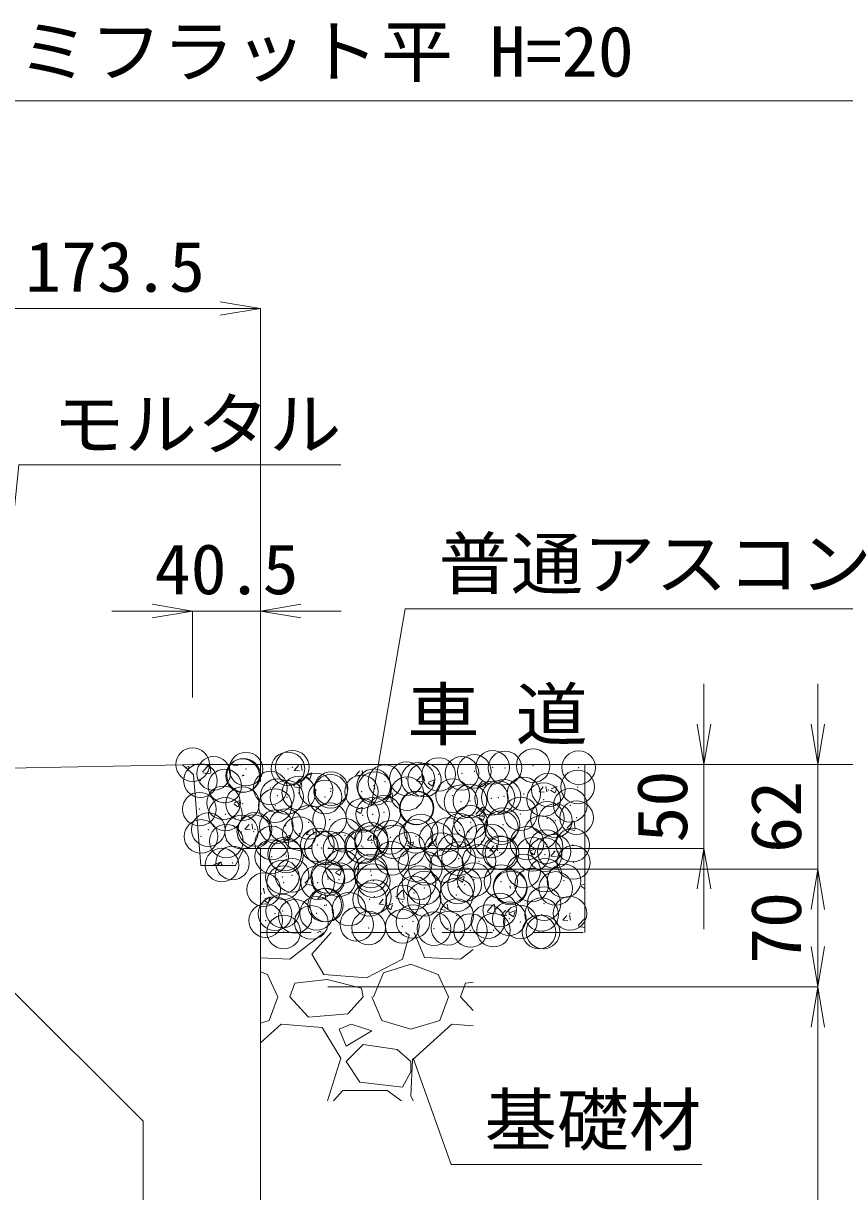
# Model space of a CAD drawing. Units: millimetres at full size. Extents: x 164402 to 209100, y 872507 to 885397.
# Drawn here: x 188690 to 189179, y 876260 to 876956 of the extents above; entities that cross this region are included whole.
import ezdxf
from ezdxf.enums import TextEntityAlignment as Align

# ---------------------------------------------------------------- set-up
doc = ezdxf.new("R2010")
doc.units = ezdxf.units.MM
doc.header["$LTSCALE"] = 40
doc.header["$PDMODE"] = 32
doc.header["$PDSIZE"] = 20
doc.linetypes.add('USER1', pattern=[1.35, 0.75, -0.6])
for name, color, linetype, lineweight in [('0_2', 7, 'Continuous', 13), ('ハッチング', 7, 'Continuous', 5), ('作業エリア', 11, 'Continuous', 13), ('寸法線', 7, 'Continuous', 13), ('本体', 2, 'Continuous', 13), ('補助線', 8, 'Continuous', 13)]:
    doc.layers.add(name, color=color, linetype=linetype, lineweight=lineweight)
doc.styles.add('ＭＳ 明朝', font='')
doc.styles.get('ＭＳ 明朝').set_extended_font_data('MS Mincho')

# ---------------------------------------------------------------- blocks, each defined once
blk = doc.blocks.new('open_arrow')
at = {"color": 0, "linetype": 'Continuous', "lineweight": -2}
blk.add_lwpolyline([(7.5, 1.25), (0, 0), (7.5, -1.25)], dxfattribs=at)

msp = doc.modelspace()

# ---------------------------------------------------------------- linework, layer by layer
at = {"layer": '0_2'}
for p, q in [((188784.53, 876514.39), (188790.53, 876514.5)), ((188790.53, 876514.5), (189024.03, 876514.5))]:
    msp.add_line(p, q, dxfattribs=at)
at = {"layer": '0_2', "linetype": 'USER1', "lineweight": 5}
for p, q in [((188831.03, 876464.5), (189024.03, 876464.5)), ((188831.03, 876414.5), (189024.03, 876414.5))]:
    msp.add_line(p, q, dxfattribs=at)
at = {"layer": 'ハッチング'}
for p, q in [((188786.33, 876512.76), (188788.52, 876513.6)), ((188787.8, 876511.44), (188788.3, 876512.93)), ((188796.42, 876510.28), (188800.37, 876514.41)), ((188801.37, 876509.63), (188800.8, 876514.46)), ((188814.64, 876514.23), (188814.87, 876514.5)), ((188814.64, 876514.22), (188817.67, 876513.95)), ((188819.27, 876514.24), (188819.22, 876514.5)), ((188851.07, 876511.04), (188853.52, 876513.96)), ((188855.71, 876511.06), (188855.12, 876514.24)), ((188796.74, 876509.61), (188801.25, 876508.91)), ((188850.63, 876501.87), (188854.59, 876506)), ((188851.07, 876511.03), (188854.11, 876510.76)), ((188855.58, 876501.22), (188855.02, 876506.05)), ((188857.67, 876507.52), (188860.2, 876505.82)), ((188857.96, 876508.17), (188861.52, 876509.53)), ((188860.27, 876505.79), (188861.3, 876508.86)), ((188887.51, 876507.85), (188889.96, 876510.77)), ((188887.51, 876507.84), (188890.55, 876507.57)), ((188892.14, 876507.87), (188891.56, 876511.05)), ((188923.95, 876504.67), (188926.4, 876507.58)), ((188928.58, 876504.68), (188927.99, 876507.86)), ((188930.97, 876504.1), (188934.53, 876505.46)), ((188850.95, 876501.2), (188855.47, 876500.5)), ((188923.95, 876504.65), (188926.98, 876504.39)), ((188930.68, 876503.45), (188933.2, 876501.75)), ((188933.28, 876501.72), (188934.31, 876504.79)), ((188960.38, 876501.48), (188962.83, 876504.4)), ((188960.38, 876501.46), (188963.42, 876501.2)), ((188965.02, 876501.49), (188964.43, 876504.68)), ((188996.82, 876498.29), (188999.27, 876501.21)), ((189001.45, 876498.3), (189000.87, 876501.49)), ((189003.68, 876499.38), (189006.21, 876497.68)), ((189003.98, 876500.03), (189007.53, 876501.4)), ((189006.29, 876497.65), (189007.32, 876500.72)), ((188815.28, 876491.78), (188818.84, 876493.15)), ((188817.59, 876489.41), (188818.62, 876492.48)), ((188904.85, 876493.47), (188908.81, 876497.59)), ((188905.17, 876492.79), (188909.68, 876492.09)), ((188909.8, 876492.81), (188909.24, 876497.64)), ((188996.82, 876498.28), (188999.86, 876498.01)), ((188814.99, 876491.14), (188817.52, 876489.43)), ((188887.99, 876487.07), (188890.52, 876485.36)), ((188888.29, 876487.71), (188891.84, 876489.08)), ((188890.6, 876485.34), (188891.63, 876488.41)), ((188959.07, 876485.06), (188963.02, 876489.18)), ((188959.38, 876484.39), (188963.9, 876483.68)), ((188961.29, 876483.65), (188964.85, 876485.01)), ((188964.01, 876484.41), (188963.45, 876489.23)), ((188821.69, 876476.02), (188824.13, 876478.94)), ((188826.32, 876476.03), (188825.73, 876479.22)), ((188961, 876483), (188963.53, 876481.29)), ((188963.6, 876481.27), (188964.63, 876484.34)), ((189013.28, 876476.65), (189017.24, 876480.77)), ((189018.23, 876476), (189017.67, 876480.82)), ((188821.68, 876476), (188824.72, 876475.74)), ((188845.31, 876470.68), (188847.84, 876468.98)), ((188845.6, 876471.33), (188849.16, 876472.69)), ((188847.91, 876468.95), (188848.94, 876472.02)), ((188858.12, 876472.83), (188860.57, 876475.75)), ((188858.12, 876472.82), (188861.16, 876472.55)), ((188862.75, 876472.84), (188862.17, 876476.03)), ((188894.56, 876469.64), (188897.01, 876472.56)), ((188899.19, 876469.66), (188898.6, 876472.84)), ((189013.6, 876475.98), (189018.12, 876475.28)), ((188894.56, 876469.63), (188897.59, 876469.36)), ((188918.32, 876466.61), (188920.84, 876464.91)), ((188918.61, 876467.26), (188922.17, 876468.63)), ((188920.92, 876464.89), (188921.95, 876467.95)), ((188931, 876466.45), (188933.45, 876469.37)), ((188931, 876466.44), (188934.03, 876466.17)), ((188935.63, 876466.47), (188935.04, 876469.65)), ((188967.43, 876463.27), (188968.47, 876464.5)), ((188968.47, 876464.5), (188969.88, 876466.19)), ((188971.84, 876464.5), (188971.48, 876466.47)), ((188972.07, 876463.28), (188971.84, 876464.5)), ((188991.62, 876463.19), (188995.03, 876464.5)), ((188993.92, 876460.82), (188994.95, 876463.89)), ((188995.03, 876464.5), (188995.17, 876464.56)), ((188967.43, 876463.25), (188970.47, 876462.99)), ((188991.32, 876462.55), (188993.85, 876460.84)), ((189003.87, 876460.08), (189006.32, 876463)), ((189003.87, 876460.06), (189006.91, 876459.8)), ((189008.5, 876460.09), (189007.91, 876463.28)), ((188802.92, 876454.94), (188806.48, 876456.31)), ((188805.18, 876454.5), (188807.11, 876456.51)), ((188805.88, 876454.5), (188806.26, 876455.64)), ((188807.78, 876454.5), (188807.54, 876456.56)), ((188875.63, 876450.23), (188878.16, 876448.53)), ((188875.93, 876450.88), (188879.48, 876452.24)), ((188878.24, 876448.5), (188879.27, 876451.57)), ((188857.37, 876443.98), (188861.33, 876448.1)), ((188857.69, 876443.31), (188862.2, 876442.61)), ((188862.32, 876443.33), (188861.75, 876448.15)), ((188948.64, 876446.16), (188951.17, 876444.46)), ((188948.93, 876446.81), (188952.49, 876448.17)), ((188951.24, 876444.43), (188952.27, 876447.5)), ((189021.94, 876442.74), (189024.03, 876443.54)), ((188831.03, 876440.54), (188831.18, 876440.73)), ((188831.03, 876437.59), (188831.77, 876437.53)), ((188833.37, 876437.82), (188832.78, 876441.01)), ((188833.24, 876434.49), (188836.8, 876435.86)), ((188865.17, 876434.62), (188867.62, 876437.54)), ((188869.8, 876434.63), (188869.22, 876437.82)), ((188911.58, 876435.57), (188915.54, 876439.7)), ((188916.53, 876434.92), (188915.97, 876439.75)), ((189021.65, 876442.09), (189024.03, 876440.49)), ((188832.95, 876433.85), (188835.48, 876432.14)), ((188835.55, 876432.12), (188836.58, 876435.19)), ((188865.17, 876434.6), (188868.21, 876434.34)), ((188901.61, 876431.43), (188904.06, 876434.35)), ((188901.61, 876431.42), (188904.64, 876431.15)), ((188906.24, 876431.45), (188905.65, 876434.63)), ((188905.96, 876429.78), (188908.48, 876428.07)), ((188906.25, 876430.42), (188909.81, 876431.79)), ((188908.56, 876428.05), (188909.59, 876431.12)), ((188911.9, 876434.9), (188916.42, 876434.2)), ((188938.05, 876428.24), (188940.49, 876431.16)), ((188942.68, 876428.26), (188942.09, 876431.44)), ((188965.8, 876427.16), (188969.76, 876431.29)), ((188970.75, 876426.51), (188970.19, 876431.34)), ((188938.04, 876428.23), (188941.08, 876427.96)), ((188966.12, 876426.49), (188970.64, 876425.79)), ((188974.48, 876425.06), (188976.93, 876427.97)), ((188974.48, 876425.04), (188977.52, 876424.78)), ((188979.11, 876425.07), (188978.53, 876428.25)), ((188978.96, 876425.71), (188981.49, 876424)), ((188979.26, 876426.35), (188982.81, 876427.72)), ((188981.56, 876423.98), (188982.59, 876427.05)), ((189010.92, 876421.87), (189013.37, 876424.79)), ((189010.92, 876421.85), (189013.95, 876421.59)), ((189015.55, 876421.88), (189014.96, 876425.07)), ((189020.02, 876418.76), (189023.97, 876422.88)), ((188864.77, 876414.5), (188867.12, 876415.4)), ((189020.33, 876418.08), (189024.03, 876417.51)), ((188848.37, 876398.74), (188868.77, 876414.5)), ((188861.58, 876401.78), (188873.02, 876414.5)), ((188866.83, 876414.5), (188866.9, 876414.73)), ((188919.49, 876412.96), (188915.43, 876398.74)), ((188917.26, 876414.5), (188919.49, 876412.96)), ((188922.42, 876414.5), (188928.63, 876399.75)), ((188868.69, 876389.59), (188861.58, 876401.78)), ((188949.97, 876398.74), (188957.48, 876404.54)), ((188831.03, 876399.56), (188848.37, 876398.74)), ((188915.43, 876398.74), (188894.09, 876387.56)), ((188904.25, 876390.61), (188920.51, 876395.69)), ((188920.51, 876395.69), (188936.76, 876389.59)), ((188928.63, 876399.75), (188949.97, 876398.74)), ((188831.03, 876391.14), (188835.16, 876389.59)), ((188835.16, 876389.59), (188841.26, 876376.38)), ((188894.09, 876387.56), (188868.69, 876389.59)), ((188898.15, 876376.38), (188904.25, 876390.61)), ((188936.76, 876389.59), (188942.86, 876376.38)), ((188848.37, 876376.38), (188851.42, 876384.51)), ((188870.72, 876386.54), (188851.42, 876384.51)), ((188891.04, 876381.46), (188870.72, 876386.54)), ((188892.06, 876376.38), (188891.04, 876381.46)), ((188949.97, 876376.38), (188953.02, 876384.51)), ((188957.48, 876384.98), (188953.02, 876384.51)), ((188836.18, 876362.16), (188841.26, 876376.38)), ((188859.55, 876364.19), (188848.37, 876376.38)), ((188892.06, 876376.38), (188882.91, 876366.22)), ((188897.14, 876376.38), (188903.23, 876362.16)), ((188937.78, 876362.16), (188942.86, 876376.38)), ((188957.48, 876368.19), (188949.97, 876376.38)), ((188882.91, 876366.22), (188859.55, 876364.19)), ((188831.03, 876360.64), (188836.18, 876362.16)), ((188843.29, 876360.13), (188831.03, 876348.93)), ((188867.67, 876358.1), (188843.29, 876360.13)), ((188884.95, 876360.13), (188877.83, 876357.08)), ((188897.14, 876356.06), (188884.95, 876360.13)), ((188903.23, 876362.16), (188920.51, 876357.08)), ((188920.51, 876357.08), (188937.78, 876362.16)), ((188944.89, 876360.13), (188921.52, 876338.79)), ((188957.48, 876359.08), (188944.89, 876360.13)), ((188878.85, 876339.81), (188867.67, 876358.1)), ((188877.83, 876357.08), (188881.9, 876346.92)), ((188881.9, 876346.92), (188897.14, 876356.06)), ((188892.06, 876347.94), (188881.9, 876337.78)), ((188912.38, 876344.89), (188892.06, 876347.94)), ((188870.75, 876314.49), (188878.85, 876339.81)), ((188920.51, 876337.78), (188912.38, 876344.89)), ((188921.52, 876338.79), (188920.51, 876317.46)), ((188881.9, 876337.78), (188890.03, 876325.58)), ((188915.43, 876322.54), (188920.51, 876331.68)), ((188920.51, 876331.68), (188920.51, 876337.78)), ((188890.03, 876325.58), (188915.43, 876322.54)), ((188874.46, 876314.49), (188879.87, 876320.5)), ((188879.87, 876320.5), (188906.28, 876320.5)), ((188906.28, 876320.5), (188914.96, 876314.49)), ((188920.51, 876317.46), (188921.75, 876314.49))]:
    msp.add_line(p, q, dxfattribs=at)
for p in [(188803.07, 876509.26), (188822.31, 876511.8), (188847.25, 876511.97), (188849.92, 876512.95), (188950.84, 876509.27), (188958.2, 876510.43), (188969.11, 876512.85), (188976.5, 876512.52), (188993.26, 876513.86), (189020.38, 876512.71), (188795.21, 876504.91), (188820.29, 876507.87), (188820.87, 876508.16), (188905.07, 876504.42), (188917.79, 876506.09), (188924.76, 876505.69), (188928.57, 876505.34), (188937.02, 876508.62), (188809.73, 876501.73), (188836.85, 876500.59), (188841.03, 876495.99), (188853.75, 876497.66), (188863.97, 876499.44), (188872.72, 876498.63), (188872.99, 876500.19), (188891.09, 876498.3), (188898.38, 876501.88), (188898.94, 876500.26), (188918.21, 876497.15), (188945.32, 876496), (188975.88, 876495.61), (188987.7, 876497.02), (189002.27, 876499.42), (189019.78, 876501.24), (188808.95, 876491.76), (188820.25, 876491.25), (188839.69, 876490.09), (188846.63, 876495.06), (188869.32, 876495.17), (188923.66, 876488.59), (188924.14, 876488.78), (188950.22, 876492.36), (188955.74, 876492.81), (188968.46, 876494.49), (188972.44, 876494.86), (188999.56, 876493.71), (189015.35, 876490.29), (188794.59, 876487.99), (188810.07, 876485), (188872.1, 876481.72), (188891.7, 876484.38), (188897.76, 876484.97), (188904.42, 876486.05), (188985.73, 876485.2), (189001.65, 876482.51), (189019.14, 876482.88), (188799.84, 876475.77), (188826.96, 876474.63), (188827.66, 876475.95), (188840.38, 876477.62), (188846.02, 876478.14), (188859.62, 876480.16), (188926.47, 876475.03), (188949.61, 876475.45), (188955.1, 876474.45), (188956.1, 876480.12), (188974.34, 876476.98), (188975.27, 876478.7), (189006.42, 876481.21), (188795.58, 876471.73), (188810.55, 876468.95), (188819.63, 876474.34), (188837.67, 876467.81), (188854.08, 876473.48), (188881.19, 876472.34), (188896.85, 876469.95), (188897.14, 876468.06), (188908.31, 876471.19), (188910.3, 876468.55), (188923.52, 876471.87), (188935.43, 876470.05), (188942.38, 876472.77), (188962.55, 876468.9), (188968.27, 876468.97), (188989.67, 876467.75), (188997.9, 876474.05), (188845.4, 876461.23), (188864.79, 876466.66), (188867.22, 876464.86), (188871.48, 876464.81), (188878.34, 876464.34), (188891.06, 876466.02), (188891.91, 876465.51), (188919.02, 876464.37), (188938.65, 876463.88), (188946.14, 876463.22), (188973.26, 876462.08), (188974.65, 876461.79), (188993.06, 876461.17), (189000.38, 876460.93), (189001.03, 876465.6), (189005.77, 876462.84), (189016.79, 876466.61), (188807.97, 876454.69), (188814.3, 876455.91), (188837.6, 876459.78), (188846.26, 876460.12), (188879.39, 876453.71), (188909.02, 876458.79), (188922.91, 876454.96), (188941.73, 876454.41), (188948.99, 876458.54), (188960.97, 876456.95), (189017.3, 876456.27), (188843.97, 876447.66), (188849.77, 876448.62), (188870.86, 876447.9), (188896.52, 876451.15), (188896.93, 876448.52), (188929.02, 876452.74), (188987.67, 876451.19), (189000.42, 876448.69), (188832.89, 876440.08), (188844.78, 876444.32), (188864.98, 876444.31), (188871.09, 876446.52), (188877.69, 876445.98), (188898.21, 876445.37), (188925.32, 876444.22), (188928.42, 876441.02), (188948.37, 876441.63), (188952.44, 876443.08), (188958.05, 876446.1), (188974.03, 876444.88), (188979.56, 876441.93), (188979.69, 876441.13), (188992.41, 876442.81), (189006.68, 876440.79), (189011.65, 876445.34), (188895.9, 876434.24), (188898.8, 876435.93), (188915.65, 876432.7), (188922.29, 876438.05), (188928.37, 876434.38), (188947.61, 876436.91), (188839.54, 876425.76), (188844.16, 876427.41), (188864.33, 876425.95), (188869.17, 876430.85), (188870.24, 876430.99), (188883.57, 876428.48), (188973.41, 876427.97), (188999.8, 876431.78), (189015.2, 876425.96), (188834.08, 876421.7), (188851.61, 876424.27), (188861.2, 876420.56), (188888.31, 876419.41), (188921.67, 876421.14), (188947.75, 876424.71), (188966.33, 876421.1), (188979.04, 876422.77), (188985.58, 876420.88), (188998.28, 876425.3), (188844.79, 876414.88), (188895.29, 876417.33), (188915.43, 876418.27), (188934.24, 876416.87), (188942.55, 876417.12), (188955.95, 876415.79), (188969.67, 876415.97), (188996.79, 876414.83), (188999.18, 876414.86)]:
    msp.add_point(p, dxfattribs=at)
at = {"layer": '作業エリア'}
msp.add_point((188790.53, 876514.5), dxfattribs=at)
at = {"layer": '寸法線'}
for p, q in [((188657.66, 876785.88), (188831.03, 876785.88)), ((188831.03, 876560.53), (188831.03, 876785.88)), ((188742.53, 876605.88), (188879.03, 876605.88)), ((188790.53, 876554.5), (188790.53, 876605.88)), ((188831.03, 876504.5), (188831.03, 876605.88)), ((189094.96, 876416.5), (189094.96, 876562.5)), ((189162.75, 876562.5), (189162.75, 876404.29)), ((188830.53, 876514.5), (189094.96, 876514.5)), ((188830.53, 876514.5), (189242.75, 876514.5)), ((188830.53, 876514.5), (189162.75, 876514.5)), ((188871.03, 876464.5), (189094.96, 876464.5)), ((188871.03, 876452.29), (189162.75, 876452.29)), ((188871.03, 876452.29), (189162.75, 876452.29)), ((189162.75, 876382.29), (189162.75, 876452.29)), ((188871.03, 876382.29), (189162.75, 876382.29)), ((188871.03, 876382.29), (189162.75, 876382.29)), ((189162.75, 875982.29), (189162.75, 876382.29))]:
    msp.add_line(p, q, dxfattribs=at)
at = {"layer": '寸法線', "lineweight": 9}
msp.add_lwpolyline([(188623.41, 876521.47), (188623.41, 876909.51), (189310.27, 876909.51)], dxfattribs=at)
at = {"layer": '寸法線'}
for points in [[(188668.53, 876512.29), (188687.17, 876692.89), (188878.77, 876692.89)], [(188896.98, 876490.99), (188916.98, 876607.25), (189195.66, 876607.25)], [(188921.86, 876339.75), (188944.4, 876276.59), (189093.66, 876276.59)]]:
    msp.add_lwpolyline(points, dxfattribs=at)
at = {"layer": '本体', "lineweight": 20}
for p, q in [((188681.22, 876512.39), (188784.53, 876514.39)), ((188831.03, 875912.29), (188831.03, 876464.5)), ((188681.03, 876382.29), (188761.03, 876302.29)), ((188761.03, 876076.32), (188761.03, 876302.29))]:
    msp.add_line(p, q, dxfattribs=at)
at = {"layer": '本体'}
for p, q in [((188784.53, 876514.39), (188791.02, 876508.52)), ((188791.02, 876508.52), (188795.53, 876454.5)), ((188816.03, 876454.5), (188821.03, 876464.5)), ((188821.03, 876464.5), (188831.03, 876464.5)), ((188795.53, 876454.5), (188816.03, 876454.5))]:
    msp.add_line(p, q, dxfattribs=at)
at = {"layer": '補助線'}
msp.add_line((189024.03, 876514.5), (189024.03, 876414.5), dxfattribs=at)
msp.add_point((188790.53, 876514.5), dxfattribs=at)

# ---------------------------------------------------------------- block references
at = {"layer": '寸法線'}
for p, xscale, yscale, rotation in [((188831.03, 876785.88), 3.2, 3.2, 180), ((188790.53, 876605.88), 3.2, 3.2, 180), ((189094.96, 876514.5), 3.2, 3.2, 90), ((189162.75, 876514.5), 3.2, 3.2, 90), ((188896.98, 876490.99), 0.16, 0.16, 80.2), ((189094.96, 876464.5), 3.2, 3.2, 270), ((189162.75, 876452.29), 3.2, 3.2, 270), ((189162.75, 876452.29), 3.2, 3.2, 270), ((189162.75, 876382.29), 3.2, 3.2, 90), ((189162.75, 876382.29), 3.2, 3.2, 270), ((188921.86, 876339.75), 0.16, 0.16, 289.6)]:
    msp.add_blockref('open_arrow', p, dxfattribs=dict(at, xscale=xscale, yscale=yscale, rotation=rotation))
at = {"layer": '寸法線', "xscale": 3.2, "yscale": 3.2}
msp.add_blockref('open_arrow', (188831.03, 876605.88), dxfattribs=at)

# ---------------------------------------------------------------- texts
at = {"layer": '0_2', "style": 'ＭＳ 明朝', "width": 1.05}
msp.add_text('車 道', height=30.02, dxfattribs=at).set_placement((188918.35, 876520.42), align=Align.BOTTOM_LEFT)
at = {"layer": '寸法線', "style": 'ＭＳ 明朝', "width": 1.05}
for s, p in [('セミフラット', (188643.41, 876914.86)), ('平', (188902.61, 876914.86)), ('H=20 ', (188967.41, 876914.86))]:
    msp.add_text(s, height=30.02, dxfattribs=at).set_placement(p, align=Align.BOTTOM_LEFT)
for s, p in [('173.5', (188744.34, 876810.88)), ('40.5', (188810.78, 876630.88))]:
    msp.add_text(s, height=30.02, dxfattribs=at).set_placement(p, align=Align.MIDDLE_CENTER)
for s, p in [('モルタル', (188707.17, 876732.15)), ('普通アスコン', (188936.98, 876649.08)), ('基礎材', (188964.4, 876318.08))]:
    msp.add_text(s, height=30.02, dxfattribs=at).set_placement(p, align=Align.TOP_LEFT)
for s, p in [('50', (189069.96, 876489.5)), ('62', (189137.75, 876483.39)), ('70', (189137.75, 876417.29))]:
    msp.add_text(s, height=30.02, rotation=90, dxfattribs=at).set_placement(p, align=Align.MIDDLE_CENTER)

doc.saveas('drawing.dxf')
